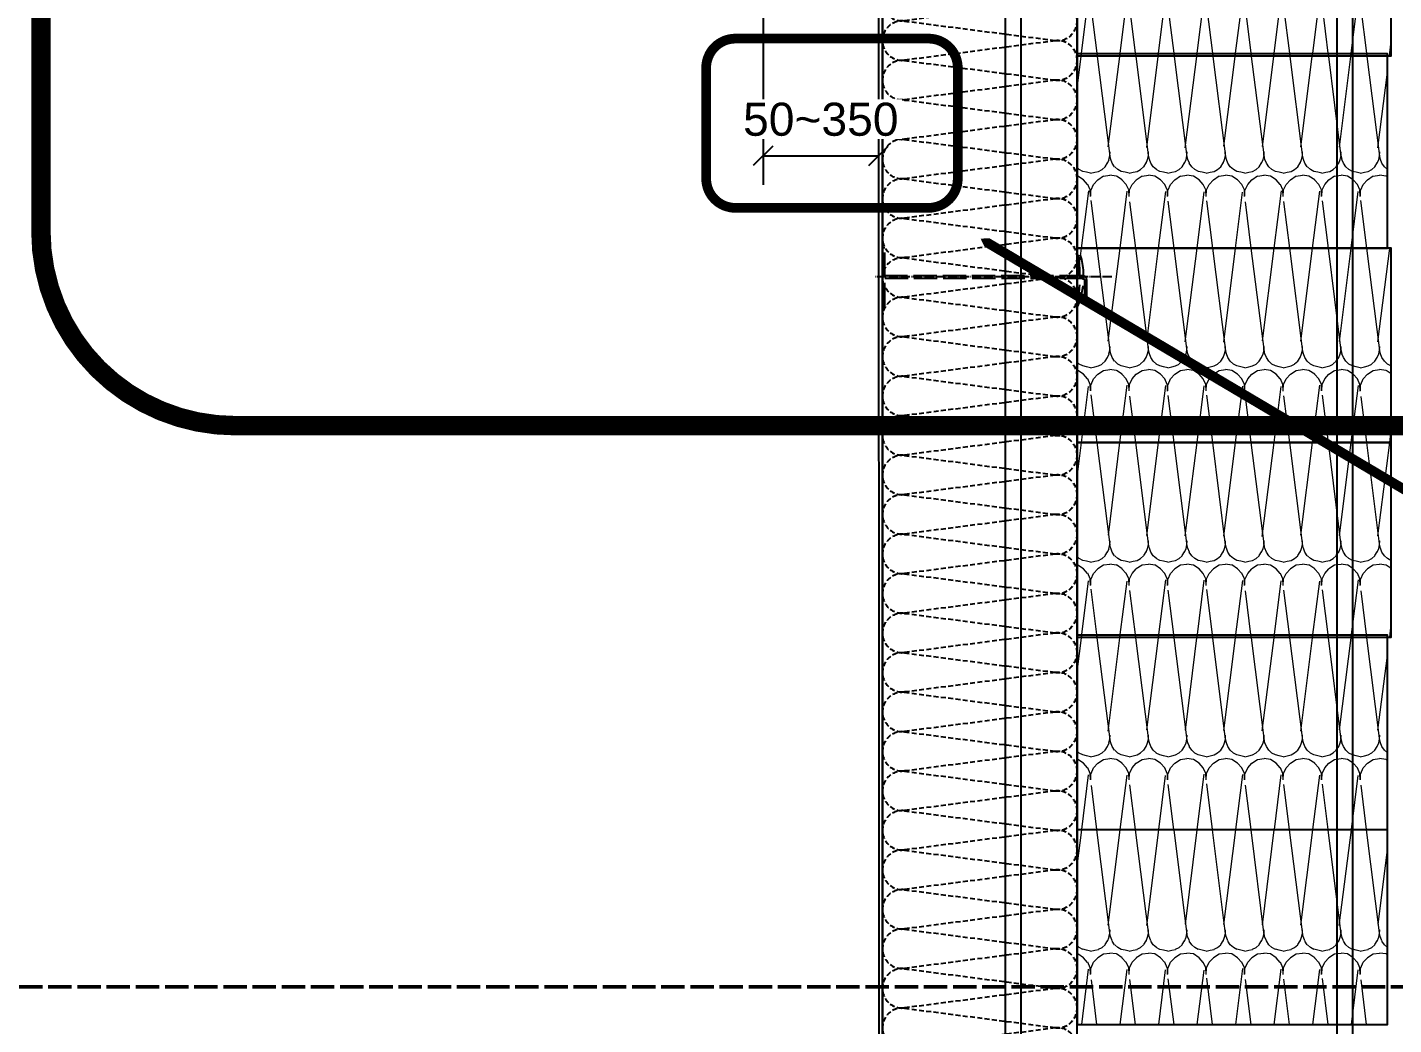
# Model space of a CAD drawing. Header units: millimetres. Extents: x 0 to 119933, y -45162 to 41221.
# Drawn here: x 28382 to 29084, y 1763 to 2276 of the extents above; entities that cross this region are included whole.
import ezdxf
from ezdxf.xclip import XClip

# ---------------------------------------------------------------- set-up
doc = ezdxf.new("R2010")
doc.units = ezdxf.units.MM
doc.header["$XCLIPFRAME"] = 0
for name, pattern in [('ACAD_ISO02W100', [15, 12, -3]), ('ACAD_ISO04W100', [30, 24, -3, 0, -3]), ('CENTER', [2, 1.25, -0.25, 0.25, -0.25]), ('DASH', [0.35, 0.25, -0.1]), ('HIDDEN', [0.375, 0.25, -0.125])]:
    doc.linetypes.add(name, pattern=pattern)
doc.layers.get('DEFPOINTS').update_dxf_attribs({"color": 166})
for name, color, linetype in [('F-Alum', 4, 'Continuous'), ('F-steel', 3, 'Continuous'), ('F_ALUM', 4, 'Continuous'), ('F_DASH', 8, 'ACAD_ISO02W100'), ('F_INSU', 8, 'Continuous'), ('INSUL', 8, 'Continuous')]:
    doc.layers.add(name, color=color, linetype=linetype)
doc.styles.add('Arial', font='arial.ttf')
doc.dimstyles.new('10x of Arup4', dxfattribs={"dimscale": 10, "dimtxt": 1.7, "dimasz": 1, "dimexe": 1.5, "dimexo": 1.5, "dimgap": 1, "dimtad": 1, "dimdec": 1, "dimdsep": 46, "dimtxsty": 'Arial', "dimblk": 'OBLIQUE', "dimcen": 0, "dimclrd": 1, "dimclre": 1, "dimclrt": 7, "dimadec": 0, "dimazin": 0, "dimtfac": 1, "dimtdec": 1, "dimtix": 1, "dimtofl": 0, "dimtmove": 2, "dimatfit": 3, "dimfxl": 5, "dimtfill": 1, "dimtolj": 1, "dimtzin": 0, "dimlwd": -1, "dimlwe": -1, "dimarcsym": 0})
pattern_1 = [(171.78891, (53.300008, 199.047619), (-673.2017241561263, 100.0000024861343), [3.334189, -696.8453999999999]), (146.908661, (56.22287299999999, 197.142857), (-158.400404383208, 100.0000013838884), [3.488733, -729.14512]), (132.32733, (58.39145, 194.761905), (-178.2004572863525, 199.9999991336096), [3.220506, -673.0858000000001]), (114.796992, (59.71145300000001, 191.904762), (-39.60010136608867, 99.99999941106627), [3.147328, -327.32212]), (91.62022409999996, (59.805739, 188.571429), (-19.80005000361191, 599.9999997105077), [3.334667, -696.9453000000001]), (82.82482490000001, (50.094286, 111.428571), (138.6003494418545, 1099.99999703413), [77.75173799999999, -16250.113]), (97.17517500000001, (69.705765, 111.428571), (-138.6003524828371, 1099.999996651516), [77.75173799999999, -16250.113]), (88.37977579999999, (59.994311, 188.571429), (19.80004305400807, 599.9999999021459), [3.334667, -696.9453000000001]), (65.203007, (60.088597, 191.904762), (39.60010129581894, 99.99999955872296), [3.147327999999999, -327.32212]), (47.67266910000001, (61.408601, 194.761905), (178.2004567313952, 199.9999997012696), [3.220506, -673.0858000000001]), (33.09133830000001, (63.577178, 197.142857), (158.4004028750618, 100.0000036376688), [3.488733, -729.14512]), (8.211089519999998, (66.50004200000001, 199.047619), (673.2017245654226, 99.99999981557866), [3.334189, -696.8453999999999]), (87.16616460000002, (50, 109.52381), (19.80004178584671, 300.0000003017782), [1.907094, -398.5826499999999]), (103.901385, (50.47143, 107.619048), (-79.20020264660533, 299.9999996283441), [1.962234, -410.1069900000001]), (111.603615, (51.225717, 105.714286), (-19.80005052895802, 99.99999996627346), [2.048675, -105.50674]), (122.761347, (52.451435, 103.809524), (-59.40015357165495, 99.99999895630117), [2.265061, -473.39773]), (138.290552, (54.054296, 102.380952), (-118.8003028617563, 100.0000020556398), [2.147087, -448.74108]), (152.003514, (55.845729, 101.428571), (-178.2004575064848, 99.99999862560198), [2.028857, -424.0311900000002]), (166.477202, (57.825734, 100.952381), (-396.0010138359246, 100.0000032088846), [2.036462, -425.6205499999999]), (167.070755, (59.900025, 100.47619), (-415.8010658158154, 99.99999981188667), [2.128248, -444.80388]), (12.9292444, (59.900025, 100.47619), (415.8010659680223, 99.99999935621649), [2.128248, -444.80388]), (13.5227975, (61.97431599999999, 100.952381), (396.0010147085893, 99.99999975312382), [2.036462, -425.6205499999999]), (27.99648529999999, (63.954321, 101.428571), (198.0005052749504, 100.0000036439555), [2.028857, -424.0311900000001]), (41.70944699999999, (65.74575499999999, 102.380952), (118.8003019456718, 100.0000029682972), [2.147087, -448.7410799999999]), (57.23865219999999, (67.34861599999999, 103.809524), (198.0005044485324, 300.0000016678519), [2.265060999999999, -473.3977299999999]), (68.396384, (68.574333, 105.714286), (19.80005041478078, 100.0000003570638), [2.048675, -105.50674]), (76.098615, (69.328621, 107.619048), (19.80005075413857, 99.99999951570958), [1.962234, -410.1069899999999]), (92.83383529999998, (69.800051, 109.52381), (-19.80005025124201, 299.9999998913794), [1.907094000000001, -398.5826500000001])]

# ---------------------------------------------------------------- blocks, each defined once
blk = doc.blocks.new('A$C5AE06ED4')
at = {"color": 251, "linetype": 'ACAD_ISO04W100', "ltscale": 0.2}
blk.add_line((0, 117.8808603771031), (0, -3.934955958160572), dxfattribs=at)
for points in [[(0.6000000000058208, 101.5349159892648, -0.04609666294012896), (16.01350675940921, 100, 0.1031155020331127), (0.6000000000058208, 103.4630420368048, 0.1109549113700525), (-16.01350675940921, 100, -0.04966843195851126)], [(1.399999999994179, 103.7935317396186), (11.38023034474463, 103.7935317396186), (14.60209416615544, 104.3935317396536), (11.38023034474463, 104.9935317396303), (1.399999999994179, 104.9935317396303, 0.4142135623730918), (-0.6000000000058208, 102.9935317396303), (-0.6000000000058208, 1.200000000011642), (-15, 1.200000000011642), (-15, 0), (15, 0), (15, 1.200000000011642), (0.6000000000058208, 1.200000000011642), (0.6000000000058208, 102.9935317396303, -0.4142135623730944)]]:
    blk.add_lwpolyline(points, format="xyb", close=True)
blk = doc.blocks.new('is')
at = {"color": 8, "linetype": 'HIDDEN'}
blk.add_lwpolyline([(2, 0, 0.4517184411411627), (1.007969270657643, -1.125996158832205), (1.992030729342357, -8.874003841167799, -1.135041612651112), (0.00796927065764308, -8.874003841167793), (0.9920307293423569, -1.125996158832205, 0.4517184411411628), (0, 0)], format="xyb", dxfattribs=at)
blk = doc.blocks.new('*U102')
at = {"layer": 'INSUL', "lineweight": 0}
h = blk.add_hatch(dxfattribs=at)
h.set_pattern_fill('岩棉', color=256, scale=100, style=0, pattern_type=2)
h.set_pattern_definition(pattern_1)
h.paths.add_polyline_path([(0, 0), (161.4520732287201, 0), (161.4520732287201, 100), (0, 100)])
at = {"layer": 'INSUL'}
blk.add_lwpolyline([(0, 0), (161.4520732287201, 0), (161.4520732287201, 100), (0, 100)], close=True, dxfattribs=at)
blk = doc.blocks.new('*U103')
at = {"layer": 'INSUL', "lineweight": 0}
h = blk.add_hatch(dxfattribs=at)
h.set_pattern_fill('岩棉', color=256, scale=100, style=0, pattern_type=2)
h.set_pattern_definition(pattern_1)
h.paths.add_polyline_path([(0, 0), (161.4520732287201, 0), (161.4520732287201, 100), (0, 100)])
at = {"layer": 'INSUL'}
blk.add_lwpolyline([(0, 0), (161.4520732287201, 0), (161.4520732287201, 100), (0, 100)], close=True, dxfattribs=at)
blk = doc.blocks.new('*U110')
at = {"layer": 'INSUL', "lineweight": 0}
h = blk.add_hatch(dxfattribs=at)
h.set_pattern_fill('岩棉', color=256, scale=100, style=0, pattern_type=2)
h.set_pattern_definition(pattern_1)
h.paths.add_polyline_path([(0, 0), (159.4444201896549, 0), (159.4444201896549, 100), (0, 100)])
at = {"layer": 'INSUL'}
blk.add_lwpolyline([(0, 0), (159.4444201896549, 0), (159.4444201896549, 100), (0, 100)], close=True, dxfattribs=at)
blk = doc.blocks.new('*U111')
at = {"layer": 'INSUL', "lineweight": 0}
h = blk.add_hatch(dxfattribs=at)
h.set_pattern_fill('岩棉', color=256, scale=100, style=0, pattern_type=2)
h.set_pattern_definition(pattern_1)
h.paths.add_polyline_path([(0, 0), (159.4444201896549, 0), (159.4444201896549, 100), (0, 100)])
at = {"layer": 'INSUL'}
blk.add_lwpolyline([(0, 0), (159.4444201896549, 0), (159.4444201896549, 100), (0, 100)], close=True, dxfattribs=at)
blk = doc.blocks.new('*U88')
at = {"layer": 'INSUL', "lineweight": 0}
h = blk.add_hatch(dxfattribs=at)
h.set_pattern_fill('岩棉', color=256, scale=100, style=0, pattern_type=2)
h.set_pattern_definition(pattern_1)
h.paths.add_polyline_path([(0, 0), (161.4520732287201, 0), (161.4520732287201, 100), (0, 100)])
at = {"layer": 'INSUL'}
blk.add_lwpolyline([(0, 0), (161.4520732287201, 0), (161.4520732287201, 100), (0, 100)], close=True, dxfattribs=at)
blk = doc.blocks.new('*U90')
at = {"layer": 'INSUL', "lineweight": 0}
h = blk.add_hatch(dxfattribs=at)
h.set_pattern_fill('岩棉', color=256, scale=100, style=0, pattern_type=2)
h.set_pattern_definition(pattern_1)
h.paths.add_polyline_path([(0, 0), (159.4444201896549, 0), (159.4444201896549, 100), (0, 100)])
at = {"layer": 'INSUL'}
blk.add_lwpolyline([(0, 0), (159.4444201896549, 0), (159.4444201896549, 100), (0, 100)], close=True, dxfattribs=at)
blk = doc.blocks.new('_OBLIQUE')
at = {"color": 0, "linetype": 'ByBlock'}
blk.add_line((-0.5, -0.5), (0.5, 0.5), dxfattribs=at)
blk = doc.blocks.new('*D182')
at = {"color": 1, "linetype": 'Continuous', "transparency": 16777216}
for p, q in [((28760.24423338409, 2297.316965393297), (28760.24423338409, 2194.678915097495)), ((28819.59740649462, 2297.32186873747), (28819.59740649462, 2194.678915097495)), ((28760.24423338409, 2209.678915097495), (28819.59740649462, 2209.678915097495))]:
    blk.add_line(p, q, dxfattribs=at)
at = {"layer": 'DEFPOINTS', "color": 0, "transparency": 16777216}
for p in [(28760.24423338409, 2312.316965393297, 1.049245686815055), (28819.59740649462, 2312.32186873747, 0.2969518524737598), (28819.59740649462, 2209.678915097495)]:
    blk.add_point(p, dxfattribs=at)
at = {"color": 1, "transparency": 16777216, "xscale": 10, "yscale": 10, "zscale": 10, "rotation": 180}
blk.add_blockref('_OBLIQUE', (28760.24423338409, 2209.678915097495), dxfattribs=at)
at = {"color": 1, "transparency": 16777216, "xscale": 10, "yscale": 10, "zscale": 10}
blk.add_blockref('_OBLIQUE', (28819.59740649462, 2209.678915097495), dxfattribs=at)
at = {"color": 7, "transparency": 16777216, "insert": (28789.92081993935, 2228.364453978804), "char_height": 17, "attachment_point": 5, "style": 'Arial', "bg_fill": 3, "box_fill_scale": 1.1, "bg_fill_color": 256, "bg_fill_true_color": 13158600, "bg_fill_transparency": 0}
blk.add_mtext('\\A1;50~350', dxfattribs=at)

msp = doc.modelspace()

# ---------------------------------------------------------------- linework, layer by layer
at = {"layer": 'DEFPOINTS', "color": 2, "linetype": 'CENTER', "ltscale": 100, "const_width": 10}
msp.add_lwpolyline([(28489.11363876343, 3167.098607404274), (29274.68722245016, 3167.098607404274, -0.414213562373095), (29374.68722245016, 3067.098607404274), (29374.68722245016, 2170.910514356219, -0.414213562373095), (29274.68722245016, 2070.910514356219), (28489.11363876343, 2070.910514356219, -0.414213562373095), (28389.11363876343, 2170.910514356219), (28389.11363876343, 3067.098607404274, -0.414213562373095)], format="xyb", close=True, dxfattribs=at)
at = {"layer": 'DEFPOINTS', "color": 6}
msp.add_lwpolyline([(29295.00375354627, 1916.512807614158, 5, 5, 0), (28904.88827668215, 2147.620591459536, 50, 0, 0), (28872.03654938897, 2167.08223894722, 0, 0, 0)], format="xyseb", dxfattribs=at)
at = {"layer": 'F-Alum', "color": 8, "linetype": 'DASH'}
for points, elevation in [([(28892.89782576011, 717.0341295397566), (28892.89782575722, 2593.093281136459)], -0.665965746550742), ([(29055.37468731256, 717.0341295397566), (29055.37468730967, 2593.093281136459)], 0.1006544763972422)]:
    msp.add_lwpolyline(points, dxfattribs=dict(at, elevation=elevation))
at = {"layer": 'F-steel', "ltscale": 10}
for points, elevation in [([(28884.89782575988, 717.0341295397566), (28884.89782575698, 2593.093281136459)], -0.665965746550742), ([(29063.37468731273, 717.0341295397566), (29063.37468730984, 2593.093281136459)], 0.1006544763972422)]:
    msp.add_lwpolyline(points, dxfattribs=dict(at, elevation=elevation))
at = {"layer": 'F_ALUM', "elevation": 0.2969518524737598}
msp.add_lwpolyline([(28821.66907104716, 1446.8488863184), (28821.56865752523, 2660.317542021087, 0.414213562373095), (28819.56865752523, 2662.317542021087), (28758.61644916655, 2662.317542021087, 0.1989123673787665), (28757.20223560417, 2661.731755583472), (28748.71695422992, 2653.246474209282), (28750.13116779231, 2651.832260646898), (28758.61644916655, 2660.317542021087), (28819.56865752523, 2660.317542021087), (28819.66907104716, 1444.8488863184)], format="xyb", dxfattribs=at)
at = {"layer": 'F_DASH', "lineweight": 50}
msp.add_line((29829.89452328184, 1782.317858109437, 0.8596676767450315), (28340.7764203829, 1782.317858109437, 0.8596676767450315), dxfattribs=at)
at = {"layer": 'F_INSU', "color": 8, "linetype": 'HIDDEN', "elevation": 0.02205573957008289}
msp.add_lwpolyline([(28871.59842306154, 1462.313041128637), (28921.64616093127, 1462.313041128608), (28921.64650878572, 2662.204243534402), (28821.64650878572, 2662.204243534402), (28821.64616093127, 1446.731155747851), (28871.59842278232, 1446.82972584698)], close=True, dxfattribs=at)

# ---------------------------------------------------------------- block references
at = {"layer": 'F_DASH', "rotation": 270}
msp.add_blockref('A$C5AE06ED4', (28821.56830967078, 2147.389737296512, 0.2969518524010071), dxfattribs=at)
at = {"layer": 'INSUL'}
ref = msp.add_blockref('is', (28921.64650878572, 2482.069580402092, 0.5847715638413546), dxfattribs=dict(at, xscale=10.15138086831162, yscale=10, zscale=10.15138086831162, rotation=270, row_count=1, column_count=51, row_spacing=0, column_spacing=20.30276173662324))
XClip(ref).set_block_clipping_path([(100.4650477030782, -5.00477378697542), (100.4650477030782, 7.275957614183426e-12), (0, 7.275957614183426e-12), (0, -9.999999999992724), (102, -9.999999999992724), (101.99028998119775, -5.0047738148932694)])
at = {"layer": 'INSUL', "ltscale": 18000, "extrusion": (8.387207337774513e-10, 6.097445596511965e-10, -1), "xscale": -1}
for name, p in [('*U88', (-28921.64616093016, 2261.09735048323, 2.845468775384589)), ('*U90', (-28921.64616093178, 2162.189050017088, 1.470988678375719)), ('*U103', (-28921.64616093015, 2062.189050017088, 1.470988678375719)), ('*U102', (-28921.64616093015, 1962.189050017087, 1.470988617401263)), ('*U111', (-28921.64616093177, 1863.280749550944, 0.09650852039239267)), ('*U110', (-28921.64616093142, 1763.038822445193, 0.3714044402631774))]:
    msp.add_blockref(name, p, dxfattribs=at)

# ---------------------------------------------------------------- next in the draw order: dimensions: what is measured, and where the dimension line sits
dim = msp.add_linear_dim(base=(28819.59740649462, 2209.678915097495), p1=(28760.24423338409, 2312.316965393297, 1.049245686815055), p2=(28819.59740649462, 2312.32186873747, 0.2969518524737598), text='50~350', dimstyle='10x of Arup4', override={"dimtmove": 0, "dimarcsym": 1})
dim.commit()
dim.dimension.update_dxf_attribs({"geometry": '*D182', "text_midpoint": (28789.92081993935, 2209.678915097495), "dimtype": 160})

# ---------------------------------------------------------------- next in the draw order: linework, layer by layer
at = {"layer": 'DEFPOINTS', "color": 6, "linetype": 'CENTER', "ltscale": 10, "const_width": 5}
msp.add_lwpolyline([(28746.01830060908, 2269.944117377279), (28845.30906711367, 2269.944117377279, -0.414213562373095), (28860.30906711367, 2254.944117377279), (28860.30906711367, 2197.915830698214, -0.414213562373095), (28845.30906711367, 2182.915830698214), (28746.01830060908, 2182.915830698214, -0.414213562373095), (28731.01830060908, 2197.915830698214), (28731.01830060908, 2254.944117377279, -0.414213562373095)], format="xyb", close=True, dxfattribs=at)

doc.saveas('drawing.dxf')
